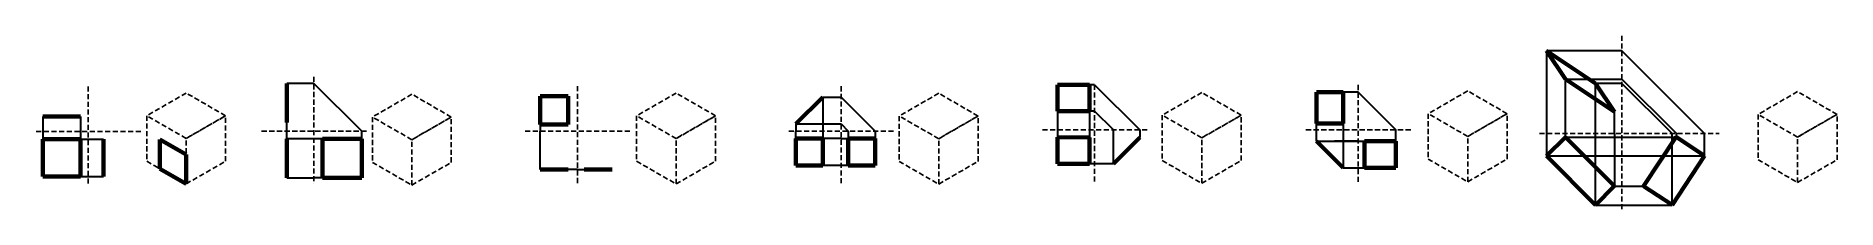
# Model space of a CAD drawing. Header units: inches. Extents: x 5 to 182, y 23 to 40.
import ezdxf

# ---------------------------------------------------------------- set-up
doc = ezdxf.new("R2010")
doc.units = ezdxf.units.IN
doc.header["$MEASUREMENT"] = 0
doc.linetypes.add('LÍNEAS_OCULTASX2', pattern=[0.75, 0.5, -0.25])
doc.layers.get('0').update_dxf_attribs({"color": 70, "linetype": 'LÍNEAS_OCULTASX2'})
doc.layers.add('Lineas gruesas', color=7, linetype='Continuous', lineweight=80)
doc.layers.add('proyeccion', color=10, linetype='Continuous', lineweight=30)

msp = doc.modelspace()

# ---------------------------------------------------------------- linework, layer by layer
for p, q in [((160.57, 39.6), (160.57, 22.61)), ((32.65, 35.6), (32.65, 25.09)), ((10.58, 34.63), (10.58, 25.07)), ((58.41, 34.67), (58.41, 25.11)), ((84.2, 34.66), (84.2, 25.1)), ((109, 34.81), (109, 25.24)), ((134.78, 34.79), (134.78, 25.23)), ((20.15, 29.54), (16.3, 31.77)), ((20.15, 29.54), (24.01, 31.77)), ((24.01, 31.77), (20.15, 29.54)), ((68.07, 29.53), (64.21, 31.76)), ((68.07, 29.53), (71.92, 31.76)), ((71.92, 31.76), (68.07, 29.53)), ((93.75, 29.52), (89.89, 31.74)), ((93.75, 29.52), (97.6, 31.74)), ((97.6, 31.74), (93.75, 29.52)), ((119.48, 29.6), (115.62, 31.82)), ((119.48, 29.6), (123.33, 31.82)), ((123.33, 31.82), (119.48, 29.6)), ((145.49, 29.74), (141.63, 31.97)), ((145.49, 29.74), (149.34, 31.97)), ((149.34, 31.97), (145.49, 29.74)), ((177.75, 29.68), (173.89, 31.9)), ((177.75, 29.68), (181.61, 31.9)), ((181.61, 31.9), (177.75, 29.68)), ((5.47, 30.22), (15.74, 30.22)), ((27.53, 30.24), (37.81, 30.24)), ((42.23, 29.42), (38.37, 31.64)), ((42.23, 29.42), (46.08, 31.64)), ((46.08, 31.64), (42.23, 29.42)), ((53.3, 30.27), (63.57, 30.27)), ((79.09, 30.26), (89.36, 30.26)), ((103.89, 30.4), (114.17, 30.4)), ((129.67, 30.39), (139.95, 30.39)), ((152.5, 30.03), (170.08, 30.03)), ((20.15, 25.09), (20.15, 29.54)), ((42.23, 24.96), (42.23, 29.42)), ((68.07, 25.08), (68.07, 29.53)), ((93.75, 25.06), (93.75, 29.52)), ((119.48, 25.14), (119.48, 29.6)), ((145.49, 25.29), (145.49, 29.74)), ((177.75, 25.22), (177.75, 29.68))]:
    msp.add_line(p, q)
for points in [[(20.15, 25.09), (24.01, 27.31), (24.01, 31.77), (20.15, 33.99), (16.3, 31.77), (16.3, 27.31)], [(42.23, 24.96), (46.08, 27.19), (46.08, 31.64), (42.23, 33.87), (38.37, 31.64), (38.37, 27.19)], [(68.07, 25.08), (71.92, 27.31), (71.92, 31.76), (68.07, 33.99), (64.21, 31.76), (64.21, 27.31)], [(93.75, 25.06), (97.6, 27.29), (97.6, 31.74), (93.75, 33.97), (89.89, 31.74), (89.89, 27.29)], [(119.48, 25.14), (123.33, 27.37), (123.33, 31.82), (119.48, 34.05), (115.62, 31.82), (115.62, 27.37)], [(145.49, 25.29), (149.34, 27.52), (149.34, 31.97), (145.49, 34.2), (141.63, 31.97), (141.63, 27.52)], [(177.75, 25.22), (181.61, 27.45), (181.61, 31.9), (177.75, 34.13), (173.89, 31.9), (173.89, 27.45)]]:
    msp.add_lwpolyline(points, close=True)
at = {"layer": 'Lineas gruesas'}
for p, q in [((153.2, 38.12), (157.99, 34.93)), ((155.06, 35.35), (153.2, 38.12)), ((159.84, 32.14), (155.06, 35.35)), ((30.01, 31.1), (30.01, 34.92)), ((57.52, 33.68), (54.76, 33.68)), ((54.76, 33.68), (54.76, 30.92)), ((57.52, 30.92), (57.52, 33.68)), ((79.78, 30.96), (82.42, 33.6)), ((108.49, 34.81), (105.36, 34.81)), ((105.36, 34.81), (105.36, 32.23)), ((108.49, 34.81), (108.49, 32.23)), ((133.31, 34.09), (130.71, 34.09)), ((130.71, 34.09), (130.71, 31)), ((133.31, 31), (133.31, 34.09)), ((157.99, 34.93), (159.84, 32.14)), ((108.49, 32.23), (105.36, 32.23)), ((6.15, 31.7), (9.81, 31.7)), ((54.76, 30.92), (57.52, 30.92)), ((130.71, 31), (133.31, 31)), ((6.15, 29.47), (9.81, 29.47)), ((6.15, 29.47), (6.15, 25.81)), ((9.81, 25.81), (9.81, 29.47)), ((12.06, 25.81), (12.06, 29.47)), ((17.59, 26.57), (17.59, 29.45)), ((17.59, 29.45), (20.15, 27.97)), ((30.01, 29.49), (30.01, 25.67)), ((32.65, 29.49), (32.65, 29.49)), ((33.5, 29.49), (37.33, 29.49)), ((33.5, 29.49), (33.5, 25.67)), ((37.33, 25.67), (37.33, 29.49)), ((82.42, 29.53), (79.78, 29.53)), ((79.78, 29.53), (79.78, 26.9)), ((82.42, 29.53), (82.42, 26.9)), ((84.91, 29.53), (84.91, 26.9)), ((84.91, 29.53), (87.54, 29.53)), ((87.54, 26.9), (87.54, 29.53)), ((108.49, 29.64), (105.36, 29.66)), ((105.36, 29.66), (105.36, 27.05)), ((108.49, 29.64), (108.49, 27.05)), ((110.84, 27.05), (113.41, 29.63)), ((130.71, 29.26), (133.31, 26.66)), ((132.47, 29.26), (132.47, 29.26)), ((135.39, 29.26), (138.47, 29.26)), ((135.39, 29.26), (135.39, 26.66)), ((138.47, 26.66), (138.47, 29.26)), ((153.2, 27.85), (155.06, 29.68)), ((159.84, 24.85), (155.06, 29.68)), ((165.87, 29.7), (162.68, 24.85)), ((165.87, 29.7), (168.66, 27.85)), ((20.15, 25.09), (17.59, 26.57)), ((20.15, 27.97), (20.15, 25.09)), ((54.76, 26.5), (57.52, 26.5)), ((59.07, 26.5), (61.83, 26.5)), ((82.42, 26.9), (79.78, 26.9)), ((84.91, 26.9), (87.54, 26.9)), ((108.49, 27.05), (105.36, 27.05)), ((135.39, 26.66), (138.47, 26.66)), ((157.99, 22.99), (153.21, 27.83)), ((168.66, 27.85), (165.48, 23)), ((6.15, 25.81), (9.81, 25.81)), ((33.5, 25.67), (37.33, 25.67)), ((157.99, 22.99), (159.83, 24.85)), ((162.68, 24.85), (165.49, 23.02))]:
    msp.add_line(p, q, dxfattribs=at)
at = {"layer": 'proyeccion'}
for p, q in [((153.2, 38.12), (153.2, 30.03)), ((160.57, 38.12), (153.2, 38.12)), ((168.66, 30.03), (160.57, 38.12)), ((155.06, 30.03), (155.06, 35.35)), ((155.06, 35.35), (160.57, 35.35)), ((160.57, 35.35), (165.9, 30.03)), ((32.65, 34.92), (30.01, 34.92)), ((37.33, 30.24), (32.65, 34.92)), ((82.42, 33.6), (84.2, 33.6)), ((82.42, 33.6), (82.42, 30.96)), ((84.2, 33.6), (87.54, 30.26)), ((109, 34.81), (108.49, 34.81)), ((109, 34.81), (113.41, 30.4)), ((134.78, 34.09), (133.31, 34.09)), ((133.31, 34.09), (133.31, 26.66)), ((138.47, 30.39), (134.78, 34.09)), ((134.78, 34.09), (138.47, 30.39)), ((157.99, 30.03), (157.99, 34.93)), ((160.57, 34.93), (157.99, 34.93)), ((165.48, 30.03), (160.57, 34.93)), ((160.57, 33.67), (160.57, 33.67)), ((105.36, 32.23), (105.36, 30.4)), ((109, 32.23), (108.49, 32.23)), ((108.49, 32.23), (108.49, 30.4)), ((110.84, 30.4), (109, 32.23)), ((159.84, 30.03), (159.84, 32.14)), ((6.15, 31.7), (6.15, 30.22)), ((6.15, 30.22), (6.15, 29.47)), ((9.81, 31.7), (9.81, 29.47)), ((30.01, 30.24), (30.01, 31.1)), ((30.01, 29.49), (30.01, 30.24)), ((37.33, 29.49), (37.33, 30.24)), ((54.76, 30.92), (54.76, 30.27)), ((54.76, 26.5), (54.76, 30.27)), ((79.78, 30.96), (79.78, 30.26)), ((79.78, 30.96), (83.01, 30.96)), ((79.78, 27.67), (79.78, 30.26)), ((82.42, 30.96), (82.42, 30.26)), ((82.42, 30.26), (82.42, 29.53)), ((83.01, 30.96), (84.2, 30.96)), ((84.2, 30.96), (84.91, 30.25)), ((84.91, 30.26), (84.91, 29.53)), ((87.54, 30.26), (87.54, 29.53)), ((105.36, 30.4), (105.36, 29.66)), ((108.49, 30.4), (108.49, 29.64)), ((110.84, 27.05), (110.84, 30.4)), ((113.41, 30.4), (113.41, 29.63)), ((130.71, 30.39), (130.71, 31)), ((130.71, 29.26), (130.71, 30.39)), ((138.47, 29.26), (138.47, 30.39)), ((153.2, 30.03), (153.2, 27.85)), ((155.06, 29.68), (155.06, 30.03)), ((157.99, 22.99), (157.99, 30.03)), ((159.84, 30.03), (159.84, 24.85)), ((165.48, 23), (165.48, 30.03)), ((165.9, 29.68), (165.9, 30.03)), ((168.66, 27.85), (168.66, 30.03)), ((6.15, 29.47), (9.81, 29.47)), ((9.81, 29.47), (10.58, 29.47)), ((10.58, 29.47), (12.06, 29.47)), ((32.65, 29.49), (30.01, 29.49)), ((33.5, 29.49), (32.65, 29.49)), ((84.2, 29.53), (82.42, 29.53)), ((84.2, 29.53), (84.91, 29.53)), ((130.71, 29.26), (134.78, 29.26)), ((134.78, 29.26), (132.47, 29.26)), ((134.78, 29.26), (135.39, 29.26)), ((155.06, 29.68), (160.57, 29.68)), ((160.57, 29.68), (165.9, 29.68)), ((58.41, 26.5), (54.76, 26.5)), ((58.41, 26.5), (59.07, 26.5)), ((84.2, 26.9), (82.42, 26.9)), ((84.91, 26.9), (84.2, 26.9)), ((109, 27.05), (108.49, 27.05)), ((110.84, 27.05), (109, 27.05)), ((133.31, 26.66), (134.78, 26.66)), ((134.78, 26.66), (135.39, 26.66)), ((153.2, 27.85), (160.57, 27.85)), ((160.57, 27.85), (168.66, 27.85)), ((6.15, 25.81), (12.06, 25.81)), ((30.01, 25.67), (32.65, 25.67)), ((33.5, 25.67), (32.65, 25.67)), ((159.84, 24.85), (160.57, 24.85)), ((160.57, 24.85), (162.68, 24.85)), ((157.99, 22.99), (160.57, 22.99)), ((160.57, 22.99), (165.48, 23))]:
    msp.add_line(p, q, dxfattribs=at)

doc.saveas('drawing.dxf')
